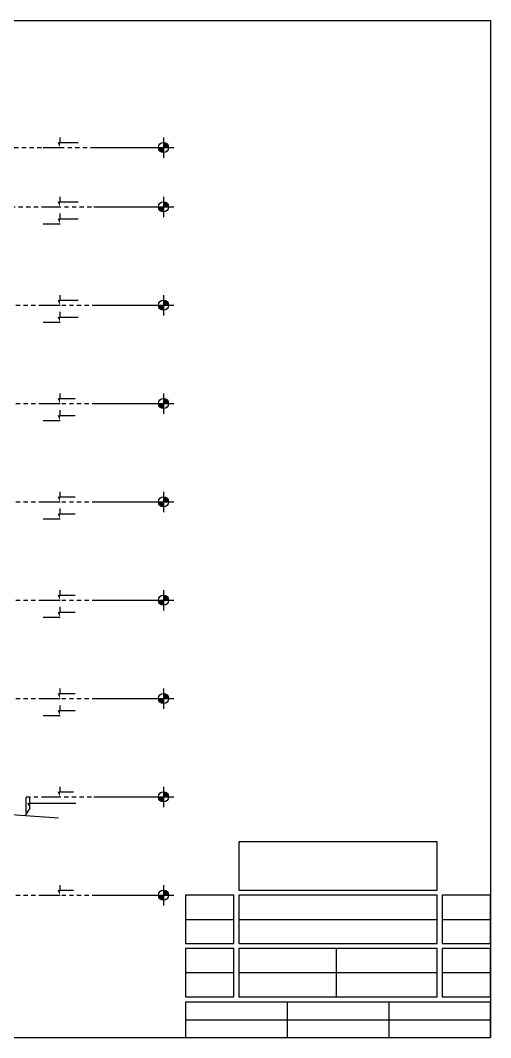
# Model space of a CAD drawing. Header units: metres. Extents: x -220 to 294, y -29 to 18.
# Drawn here: x 37.55 to 51.42, y -12 to 18 of the extents above; entities that cross this region are included whole.
import ezdxf

# ---------------------------------------------------------------- set-up
doc = ezdxf.new("R2010")
doc.units = ezdxf.units.M
doc.header["$MEASUREMENT"] = 0
doc.linetypes.add('DASHED4', pattern=[0.1875, 0.125, -0.0625])
for name, color, linetype in [('Cizgi', 7, 'Continuous'), ('G_YAZI', 7, 'Continuous'), ('Kesit_Kot', 7, 'Continuous'), ('Rota', 7, 'Continuous'), ('Standart', 7, 'Continuous'), ('Tarama', 7, 'Continuous')]:
    doc.layers.add(name, color=color, linetype=linetype)

msp = doc.modelspace()

# ---------------------------------------------------------------- hatches: boundary and pattern name
at = {"layer": 'Kesit_Kot', "linetype": 'Continuous', "lineweight": -3}
for points in [[(38.719, 14.25), (38.644, 14.4), (38.719, 14.4)], [(38.719, 12.5), (38.644, 12.65), (38.719, 12.65)], [(38.719, 12), (38.644, 12.15), (38.719, 12.15)], [(38.719, 9.6), (38.644, 9.75), (38.719, 9.75)], [(38.719, 9.1), (38.644, 9.25), (38.719, 9.25)], [(38.719, 6.7), (38.644, 6.85), (38.719, 6.85)], [(38.719, 6.2), (38.644, 6.35), (38.719, 6.35)], [(38.719, 3.8), (38.644, 3.95), (38.719, 3.95)], [(38.719, 3.3), (38.644, 3.45), (38.719, 3.45)], [(38.719, 0.9), (38.644, 1.05), (38.719, 1.05)], [(38.719, 0.4), (38.644, 0.55), (38.719, 0.55)], [(38.719, -2), (38.644, -1.85), (38.719, -1.85)], [(38.719, -2.5), (38.644, -2.35), (38.719, -2.35)], [(38.719, -4.9), (38.644, -4.75), (38.719, -4.75)], [(37.824, -5.231), (37.749, -5.081), (37.824, -5.081)], [(38.719, -7.8), (38.644, -7.65), (38.719, -7.65)]]:
    msp.add_hatch(color=216, dxfattribs=at).paths.add_polyline_path(points)
at = {"layer": 'Tarama', "linetype": 'Continuous', "lineweight": -3}
for points in [[(41.62, 14.25), (41.621, 14.233), (41.624, 14.217), (41.629, 14.2), (41.635, 14.185), (41.643, 14.17), (41.653, 14.156), (41.664, 14.144), (41.677, 14.133), (41.69, 14.123), (41.705, 14.115), (41.721, 14.108), (41.737, 14.104), (41.753, 14.101), (41.77, 14.1), (41.77, 14.25)], [(41.92, 14.25), (41.919, 14.267), (41.917, 14.283), (41.912, 14.3), (41.905, 14.315), (41.897, 14.33), (41.888, 14.344), (41.876, 14.356), (41.864, 14.367), (41.85, 14.377), (41.835, 14.385), (41.82, 14.392), (41.804, 14.396), (41.787, 14.399), (41.77, 14.4), (41.77, 14.25)], [(41.92, 12.5), (41.919, 12.517), (41.917, 12.533), (41.912, 12.55), (41.905, 12.565), (41.897, 12.58), (41.888, 12.594), (41.876, 12.606), (41.864, 12.617), (41.85, 12.627), (41.835, 12.635), (41.82, 12.642), (41.804, 12.646), (41.787, 12.649), (41.77, 12.65), (41.77, 12.5)], [(41.62, 12.5), (41.621, 12.483), (41.624, 12.467), (41.629, 12.45), (41.635, 12.435), (41.643, 12.42), (41.653, 12.406), (41.664, 12.394), (41.677, 12.383), (41.69, 12.373), (41.705, 12.365), (41.721, 12.358), (41.737, 12.354), (41.753, 12.351), (41.77, 12.35), (41.77, 12.5)], [(41.92, 9.6), (41.919, 9.617), (41.917, 9.633), (41.912, 9.65), (41.905, 9.665), (41.897, 9.68), (41.888, 9.694), (41.876, 9.706), (41.864, 9.717), (41.85, 9.727), (41.835, 9.735), (41.82, 9.742), (41.804, 9.746), (41.787, 9.749), (41.77, 9.75), (41.77, 9.6)], [(41.62, 9.6), (41.621, 9.583), (41.624, 9.567), (41.629, 9.55), (41.635, 9.535), (41.643, 9.52), (41.653, 9.506), (41.664, 9.494), (41.677, 9.483), (41.69, 9.473), (41.705, 9.465), (41.721, 9.458), (41.737, 9.454), (41.753, 9.451), (41.77, 9.45), (41.77, 9.6)], [(41.62, 6.7), (41.621, 6.683), (41.624, 6.667), (41.629, 6.65), (41.635, 6.635), (41.643, 6.62), (41.653, 6.606), (41.664, 6.594), (41.677, 6.583), (41.69, 6.573), (41.705, 6.565), (41.721, 6.558), (41.737, 6.554), (41.753, 6.551), (41.77, 6.55), (41.77, 6.7)], [(41.92, 6.7), (41.919, 6.717), (41.917, 6.733), (41.912, 6.75), (41.905, 6.765), (41.897, 6.78), (41.888, 6.794), (41.876, 6.806), (41.864, 6.817), (41.85, 6.827), (41.835, 6.835), (41.82, 6.842), (41.804, 6.846), (41.787, 6.849), (41.77, 6.85), (41.77, 6.7)], [(41.92, 3.8), (41.919, 3.817), (41.917, 3.833), (41.912, 3.85), (41.905, 3.865), (41.897, 3.88), (41.888, 3.894), (41.876, 3.906), (41.864, 3.917), (41.85, 3.927), (41.835, 3.935), (41.82, 3.942), (41.804, 3.946), (41.787, 3.949), (41.77, 3.95), (41.77, 3.8)], [(41.62, 3.8), (41.621, 3.783), (41.624, 3.767), (41.629, 3.75), (41.635, 3.735), (41.643, 3.72), (41.653, 3.706), (41.664, 3.694), (41.677, 3.683), (41.69, 3.673), (41.705, 3.665), (41.721, 3.658), (41.737, 3.654), (41.753, 3.651), (41.77, 3.65), (41.77, 3.8)], [(41.62, 0.9), (41.621, 0.883), (41.624, 0.867), (41.629, 0.85), (41.635, 0.835), (41.643, 0.82), (41.653, 0.806), (41.664, 0.794), (41.677, 0.783), (41.69, 0.773), (41.705, 0.765), (41.721, 0.758), (41.737, 0.754), (41.753, 0.751), (41.77, 0.75), (41.77, 0.9)], [(41.92, 0.9), (41.919, 0.917), (41.917, 0.933), (41.912, 0.95), (41.905, 0.965), (41.897, 0.98), (41.888, 0.994), (41.876, 1.006), (41.864, 1.017), (41.85, 1.027), (41.835, 1.035), (41.82, 1.042), (41.804, 1.046), (41.787, 1.049), (41.77, 1.05), (41.77, 0.9)], [(41.62, -2), (41.621, -2.017), (41.624, -2.033), (41.629, -2.05), (41.635, -2.065), (41.643, -2.08), (41.653, -2.094), (41.664, -2.106), (41.677, -2.117), (41.69, -2.127), (41.705, -2.135), (41.721, -2.142), (41.737, -2.146), (41.753, -2.149), (41.77, -2.15), (41.77, -2)], [(41.92, -2), (41.919, -1.983), (41.917, -1.967), (41.912, -1.95), (41.905, -1.935), (41.897, -1.92), (41.888, -1.906), (41.876, -1.894), (41.864, -1.883), (41.85, -1.873), (41.835, -1.865), (41.82, -1.858), (41.804, -1.854), (41.787, -1.851), (41.77, -1.85), (41.77, -2)], [(41.92, -4.9), (41.919, -4.883), (41.917, -4.867), (41.912, -4.85), (41.905, -4.835), (41.897, -4.82), (41.888, -4.806), (41.876, -4.794), (41.864, -4.783), (41.85, -4.773), (41.835, -4.765), (41.82, -4.758), (41.804, -4.754), (41.787, -4.751), (41.77, -4.75), (41.77, -4.9)], [(41.62, -4.9), (41.621, -4.917), (41.624, -4.933), (41.629, -4.95), (41.635, -4.965), (41.643, -4.98), (41.653, -4.994), (41.664, -5.006), (41.677, -5.017), (41.69, -5.027), (41.705, -5.035), (41.721, -5.042), (41.737, -5.046), (41.753, -5.049), (41.77, -5.05), (41.77, -4.9)], [(41.62, -7.8), (41.621, -7.817), (41.624, -7.833), (41.629, -7.85), (41.635, -7.865), (41.643, -7.88), (41.653, -7.894), (41.664, -7.906), (41.677, -7.917), (41.69, -7.927), (41.705, -7.935), (41.721, -7.942), (41.737, -7.946), (41.753, -7.949), (41.77, -7.95), (41.77, -7.8)], [(41.92, -7.8), (41.919, -7.783), (41.917, -7.767), (41.912, -7.75), (41.905, -7.735), (41.897, -7.72), (41.888, -7.706), (41.876, -7.694), (41.864, -7.683), (41.85, -7.673), (41.835, -7.665), (41.82, -7.658), (41.804, -7.654), (41.787, -7.651), (41.77, -7.65), (41.77, -7.8)]]:
    msp.add_hatch(color=216, dxfattribs=at).paths.add_polyline_path(points)

# ---------------------------------------------------------------- linework, layer by layer
at = {"layer": 'Cizgi', "color": 18, "linetype": 'Continuous', "lineweight": -3}
for points in [[(-14.783, 18), (51.417, 18)], [(51.417, 18), (51.417, -12)], [(-14.783, -12), (51.417, -12)]]:
    msp.add_lwpolyline(points, dxfattribs=at)
at = {"layer": 'Cizgi', "color": 73, "linetype": 'DASHED4', "lineweight": -3}
for points in [[(34.219, 14.25), (40.719, 14.25)], [(35.247, 12.5), (40.719, 12.5)], [(34.719, 9.6), (40.719, 9.6)], [(34.719, 6.7), (40.719, 6.7)], [(34.719, 3.8), (40.719, 3.8)], [(34.719, 0.9), (40.719, 0.9)], [(34.719, -2), (40.719, -2)], [(37.719, -4.9), (40.719, -4.9)], [(34.269, -7.8), (40.719, -7.8)]]:
    msp.add_lwpolyline(points, dxfattribs=at)
at = {"layer": 'Cizgi', "color": 241, "linetype": 'Continuous', "lineweight": -3}
msp.add_lwpolyline([(37.719, -5.359), (37.719, -4.922)], dxfattribs=at)
at = {"layer": 'G_YAZI', "color": 238, "linetype": 'Continuous', "lineweight": -3}
for points in [[(43.992, -6.225), (43.992, -7.65)], [(49.842, -6.225), (43.992, -6.225)], [(49.842, -7.65), (49.842, -6.225)], [(43.992, -7.65), (49.842, -7.65)], [(42.417, -7.8), (42.417, -9.225)], [(43.842, -7.8), (42.417, -7.8)], [(43.842, -9.225), (43.842, -7.8)], [(43.992, -7.8), (43.992, -9.225)], [(49.842, -7.8), (43.992, -7.8)], [(49.842, -9.225), (49.842, -7.8)], [(49.992, -7.8), (49.992, -9.225)], [(51.417, -7.8), (49.992, -7.8)], [(51.417, -9.225), (51.417, -7.8)], [(42.417, -9.225), (43.842, -9.225)], [(43.992, -9.225), (49.842, -9.225)], [(49.992, -9.225), (51.417, -9.225)], [(42.417, -9.375), (42.417, -10.8)], [(43.842, -9.375), (42.417, -9.375)], [(43.842, -10.8), (43.842, -9.375)], [(43.992, -9.375), (43.992, -10.8)], [(49.842, -9.375), (43.992, -9.375)], [(49.842, -10.8), (49.842, -9.375)], [(49.992, -9.375), (49.992, -10.8)], [(51.417, -9.375), (49.992, -9.375)], [(51.417, -10.8), (51.417, -9.375)], [(42.417, -10.8), (43.842, -10.8)], [(42.417, -10.95), (42.417, -12)], [(51.417, -10.95), (42.417, -10.95)], [(43.992, -10.8), (49.842, -10.8)], [(49.992, -10.8), (51.417, -10.8)], [(51.417, -12), (51.417, -10.95)], [(42.417, -12), (51.417, -12)]]:
    msp.add_lwpolyline(points, dxfattribs=at)
at = {"layer": 'G_YAZI', "color": 178, "linetype": 'Continuous', "lineweight": -3}
for points in [[(42.417, -8.512), (43.842, -8.512)], [(43.992, -8.512), (49.842, -8.512)], [(49.992, -8.512), (51.417, -8.512)], [(46.86, -9.375), (46.86, -10.8)], [(43.842, -10.087), (42.417, -10.087)], [(49.842, -10.087), (43.987, -10.087)], [(51.417, -10.087), (49.992, -10.087)], [(45.417, -10.95), (45.417, -12)], [(48.417, -10.95), (48.417, -12)], [(42.417, -11.475), (51.417, -11.475)]]:
    msp.add_lwpolyline(points, dxfattribs=at)
at = {"layer": 'Kesit_Kot', "color": 216, "linetype": 'Continuous', "lineweight": -3}
for points in [[(38.719, 14.4), (38.719, 14.55)], [(38.219, 14.25), (38.719, 14.25)], [(38.719, 14.4), (39.258, 14.4)], [(38.719, 12.65), (38.719, 12.8)], [(38.719, 12.65), (39.258, 12.65)], [(38.219, 12.5), (38.719, 12.5)], [(38.719, 12.15), (38.719, 12.3)], [(38.719, 12.15), (39.258, 12.15)], [(38.219, 12), (38.719, 12)], [(38.719, 9.75), (38.719, 9.9)], [(38.719, 9.75), (39.258, 9.75)], [(38.219, 9.6), (38.719, 9.6)], [(38.719, 9.25), (38.719, 9.4)], [(38.219, 9.1), (38.719, 9.1)], [(38.719, 9.25), (39.258, 9.25)], [(38.719, 6.85), (38.719, 7)], [(38.219, 6.7), (38.719, 6.7)], [(38.719, 6.85), (39.161, 6.85)], [(38.719, 6.35), (38.719, 6.5)], [(38.719, 6.35), (39.161, 6.35)], [(38.219, 6.2), (38.719, 6.2)], [(38.719, 3.95), (38.719, 4.1)], [(38.719, 3.95), (39.161, 3.95)], [(38.219, 3.8), (38.719, 3.8)], [(38.719, 3.45), (38.719, 3.6)], [(38.219, 3.3), (38.719, 3.3)], [(38.719, 3.45), (39.161, 3.45)], [(38.719, 1.05), (38.719, 1.2)], [(38.219, 0.9), (38.719, 0.9)], [(38.719, 1.05), (39.161, 1.05)], [(38.719, 0.55), (38.719, 0.7)], [(38.219, 0.4), (38.719, 0.4)], [(38.719, 0.55), (39.161, 0.55)], [(38.719, -1.85), (38.719, -1.7)], [(38.219, -2), (38.719, -2)], [(38.719, -1.85), (39.161, -1.85)], [(38.719, -2.35), (38.719, -2.2)], [(38.719, -2.35), (39.161, -2.35)], [(38.219, -2.5), (38.719, -2.5)], [(38.719, -4.75), (38.719, -4.6)], [(38.719, -4.75), (39.117, -4.75)], [(37.824, -5.081), (37.824, -4.931)], [(37.824, -5.081), (39.186, -5.081)], [(37.824, -5.231), (37.824, -5.081)], [(38.219, -4.9), (38.719, -4.9)], [(37.824, -5.231), (37.678, -5.455)], [(38.719, -7.65), (38.719, -7.5)], [(38.219, -7.8), (38.719, -7.8)], [(38.719, -7.65), (39.117, -7.65)]]:
    msp.add_lwpolyline(points, dxfattribs=at)
at = {"layer": 'Rota', "color": 18, "linetype": 'Continuous', "lineweight": -3}
msp.add_lwpolyline([(38.669, -5.532), (34.219, -5.21)], dxfattribs=at)
at = {"layer": 'Standart', "color": 216, "linetype": 'Continuous', "lineweight": -3}
for points in [[(41.77, 14.55), (41.77, 13.95)], [(39.719, 14.25), (41.47, 14.25)], [(41.47, 14.25), (42.07, 14.25)], [(41.77, 12.8), (41.77, 12.2)], [(39.719, 12.5), (41.47, 12.5)], [(41.47, 12.5), (42.07, 12.5)], [(41.77, 9.9), (41.77, 9.3)], [(39.719, 9.6), (41.47, 9.6)], [(41.47, 9.6), (42.07, 9.6)], [(41.77, 7), (41.77, 6.4)], [(39.719, 6.7), (41.47, 6.7)], [(41.47, 6.7), (42.07, 6.7)], [(41.77, 4.1), (41.77, 3.5)], [(39.719, 3.8), (41.47, 3.8)], [(41.47, 3.8), (42.07, 3.8)], [(41.77, 1.2), (41.77, 0.6)], [(39.719, 0.9), (41.47, 0.9)], [(41.47, 0.9), (42.07, 0.9)], [(41.77, -1.7), (41.77, -2.3)], [(39.719, -2), (41.47, -2)], [(41.47, -2), (42.07, -2)], [(41.77, -4.6), (41.77, -5.2)], [(39.719, -4.9), (41.47, -4.9)], [(41.47, -4.9), (42.07, -4.9)], [(41.77, -7.5), (41.77, -8.1)], [(39.719, -7.8), (41.47, -7.8)], [(41.47, -7.8), (42.07, -7.8)]]:
    msp.add_lwpolyline(points, dxfattribs=at)
for centre in [(41.77, 14.25), (41.77, 12.5), (41.77, 9.6), (41.77, 6.7), (41.77, 3.8), (41.77, 0.9), (41.77, -2), (41.77, -4.9), (41.77, -7.8)]:
    msp.add_circle(centre, 0.15, dxfattribs=at)

doc.saveas('drawing.dxf')
